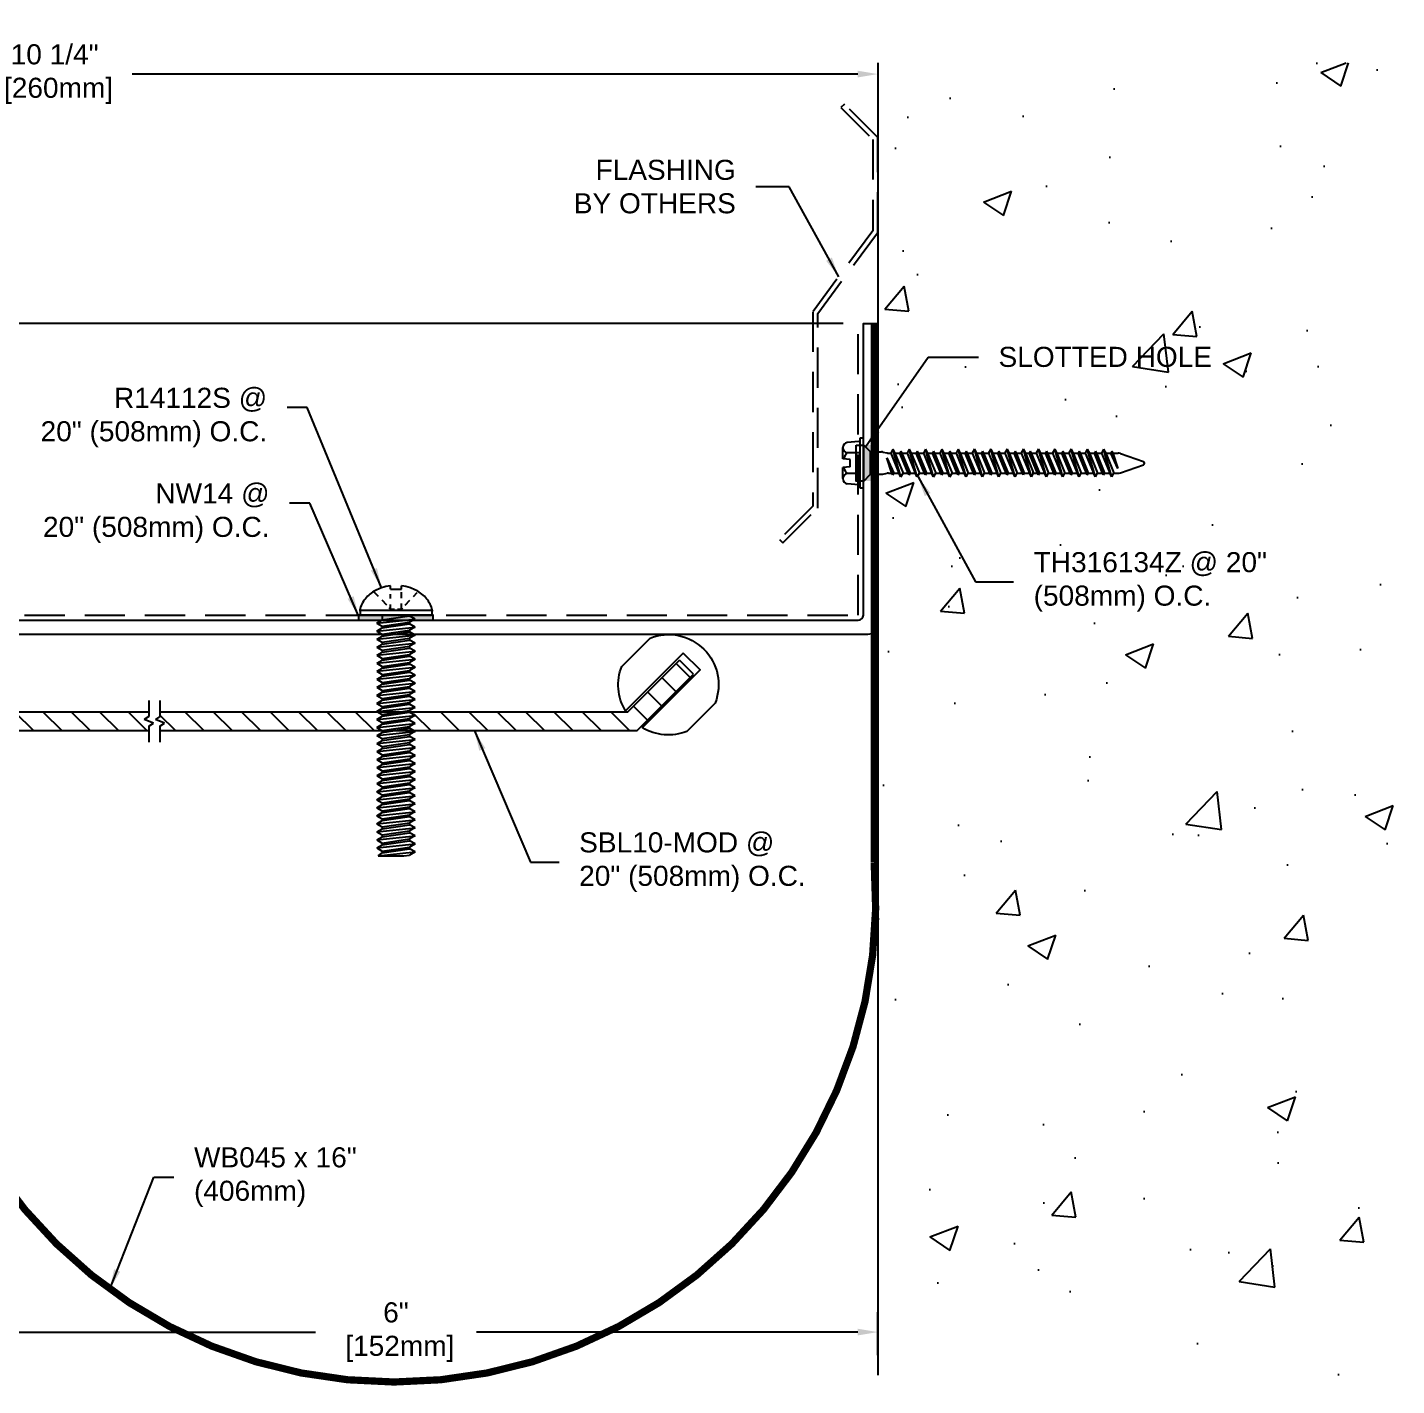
# Model space of a CAD drawing. Header units: inches. Extents: x -0.4 to 40.1, y 3.5 to 11.9.
# Drawn here: x 8.13 to 16.66, y 3.48 to 11.94 of the extents above; entities that cross this region are included whole.
import ezdxf

# ---------------------------------------------------------------- set-up
doc = ezdxf.new("R2010")
doc.units = ezdxf.units.IN
doc.header["$MEASUREMENT"] = 0
doc.linetypes.add('DASHED2', pattern=[0.375, 0.25, -0.125])
for name, color, linetype in [('ANCHORS', 4, 'Continuous'), ('CONDITIONS', 1, 'Continuous'), ('DIMENSIONS', 3, 'Continuous'), ('FILLERS', 2, 'Continuous'), ('METALS', 7, 'Continuous'), ('TEXT', 2, 'Continuous')]:
    doc.layers.add(name, color=color, linetype=linetype)
doc.styles.add('ARIAL', font='arial.ttf')
doc.dimstyles.new('ARIAL', dxfattribs={"dimtxt": 0.125, "dimasz": 0.125, "dimexe": 0.125, "dimexo": 0.125, "dimgap": 0.125, "dimtad": 0, "dimtih": 1, "dimtoh": 1, "dimdec": 4, "dimzin": 3, "dimdsep": 46, "dimlunit": 4, "dimtxsty": 'ARIAL', "dimcen": 0.125, "dimadec": 0, "dimazin": 0, "dimtfac": 1, "dimtdec": 4, "dimtofl": 0, "dimtmove": 0, "dimatfit": 3, "dimfxl": 0, "dimfrac": 2, "dimtolj": 1, "dimtzin": 0, "dimarcsym": 0})

# ---------------------------------------------------------------- blocks, each defined once
blk = doc.blocks.new('TH-316134')
for p, q in [((-0.1352, 0.029), (-0.129, 0.1001)), ((-0.0967, 0.1275), (-0.0272, 0.1275)), ((-0.0645, 0.0188), (-0.0645, 0.1001)), ((-0.0232, 0.0825), (-0.0272, 0.1275)), ((0.0233, 0.0825), (0.0272, 0.1275)), ((0.0272, 0.1275), (0.0967, 0.1275)), ((0.0645, 0.0188), (0.0645, 0.1001)), ((0.1352, 0.029), (0.129, 0.1001)), ((-0.1568, 0.0188), (0.1568, 0.0188)), ((-0.1568, 0), (-0.1568, 0.0188)), ((-0.1568, 0), (0.1568, 0)), ((-0.1148, 0), (-0.0697, -0.045)), ((-0.0232, 0.0825), (0.0233, 0.0825)), ((0.1148, 0), (0.0698, -0.045)), ((0.1568, 0.0188), (0.1568, 0)), ((-0.0697, -0.045), (0.0698, -0.045)), ((-0.0697, -0.045), (-0.0697, -0.1121)), ((0.0698, -0.045), (0.0698, -0.1121)), ((-0.0737, -0.1836), (0.0321, -0.1471)), ((-0.0687, -0.1217), (-0.0633, -0.1477)), ((0.0321, -0.1471), (-0.0623, -0.1898)), ((-0.0623, -0.1774), (0.0321, -0.1471)), ((-0.0623, -0.1573), (-0.0623, -0.1774)), ((0.0623, -0.1573), (0.0623, -0.1707)), ((0.0687, -0.1217), (0.0633, -0.1477)), ((-0.0862, -0.2344), (0.0863, -0.1836)), ((-0.0862, -0.2344), (-0.0623, -0.2215)), ((-0.0862, -0.2344), (-0.0623, -0.2473)), ((-0.0737, -0.1836), (-0.0623, -0.1774)), ((-0.0737, -0.1836), (-0.0623, -0.1898)), ((-0.0737, -0.2852), (0.0737, -0.2344)), ((0.0623, -0.1707), (-0.0623, -0.2215)), ((-0.0623, -0.1898), (-0.0623, -0.2215)), ((0.0623, -0.1965), (-0.0623, -0.2473)), ((-0.0623, -0.279), (0.0623, -0.2282)), ((0.0623, -0.2405), (-0.0623, -0.2913)), ((-0.0623, -0.2473), (-0.0623, -0.279)), ((0.0863, -0.1836), (0.0623, -0.1707)), ((0.0863, -0.1836), (0.0623, -0.1965)), ((0.0623, -0.1965), (0.0623, -0.2282)), ((0.0737, -0.2344), (0.0623, -0.2282)), ((0.0737, -0.2344), (0.0623, -0.2405)), ((0.0623, -0.2405), (0.0623, -0.2722)), ((-0.0862, -0.3359), (0.0863, -0.2852)), ((-0.0862, -0.3359), (-0.0623, -0.323)), ((-0.0862, -0.3359), (-0.0623, -0.3489)), ((-0.0737, -0.2852), (-0.0623, -0.279)), ((-0.0737, -0.2852), (-0.0623, -0.2913)), ((-0.0737, -0.3867), (0.0737, -0.3359)), ((0.0623, -0.2722), (-0.0623, -0.323)), ((-0.0623, -0.2913), (-0.0623, -0.323)), ((0.0623, -0.2981), (-0.0623, -0.3489)), ((-0.0623, -0.3806), (0.0623, -0.3298)), ((0.0863, -0.2852), (0.0623, -0.2722)), ((0.0863, -0.2852), (0.0623, -0.2981)), ((0.0623, -0.2981), (0.0623, -0.3298)), ((0.0737, -0.3359), (0.0623, -0.3298)), ((0.0737, -0.3359), (0.0623, -0.3421)), ((-0.0862, -0.4375), (0.0863, -0.3867)), ((-0.0862, -0.4375), (-0.0623, -0.4246)), ((-0.0737, -0.3867), (-0.0623, -0.3806)), ((-0.0737, -0.3867), (-0.0623, -0.3929)), ((0.0623, -0.3421), (-0.0623, -0.3929)), ((-0.0623, -0.3489), (-0.0623, -0.3806)), ((0.0623, -0.3738), (-0.0623, -0.4246)), ((-0.0623, -0.3929), (-0.0623, -0.4246)), ((0.0623, -0.3996), (-0.0623, -0.4504)), ((0.0623, -0.3421), (0.0623, -0.3738)), ((0.0863, -0.3867), (0.0623, -0.3738)), ((0.0863, -0.3867), (0.0623, -0.3996)), ((0.0623, -0.3996), (0.0623, -0.4313)), ((-0.0862, -0.4375), (-0.0623, -0.4504)), ((-0.0862, -0.5391), (0.0863, -0.4883)), ((-0.0737, -0.4883), (0.0737, -0.4375)), ((-0.0737, -0.4883), (-0.0623, -0.4821)), ((-0.0737, -0.4883), (-0.0623, -0.4944)), ((-0.0623, -0.4821), (0.0623, -0.4313)), ((0.0623, -0.4437), (-0.0623, -0.4944)), ((-0.0623, -0.4504), (-0.0623, -0.4821)), ((0.0623, -0.4754), (-0.0623, -0.5261)), ((-0.0623, -0.4944), (-0.0623, -0.5261)), ((0.0623, -0.5012), (-0.0623, -0.552)), ((0.0737, -0.4375), (0.0623, -0.4313)), ((0.0737, -0.4375), (0.0623, -0.4437)), ((0.0623, -0.4437), (0.0623, -0.4754)), ((0.0863, -0.4883), (0.0623, -0.4754)), ((0.0863, -0.4883), (0.0623, -0.5012)), ((0.0623, -0.5012), (0.0623, -0.5329)), ((-0.0862, -0.5391), (-0.0623, -0.5261)), ((-0.0862, -0.5391), (-0.0623, -0.552)), ((-0.0862, -0.6406), (0.0863, -0.5898)), ((-0.0737, -0.5898), (0.0737, -0.5391)), ((-0.0737, -0.5898), (-0.0623, -0.5837)), ((-0.0737, -0.5898), (-0.0623, -0.596)), ((-0.0623, -0.5837), (0.0623, -0.5329)), ((0.0623, -0.5452), (-0.0623, -0.596)), ((-0.0623, -0.552), (-0.0623, -0.5837)), ((0.0623, -0.5769), (-0.0623, -0.6277)), ((-0.0623, -0.596), (-0.0623, -0.6277)), ((0.0737, -0.5391), (0.0623, -0.5329)), ((0.0737, -0.5391), (0.0623, -0.5452)), ((0.0623, -0.5452), (0.0623, -0.5769)), ((0.0863, -0.5898), (0.0623, -0.5769)), ((0.0863, -0.5898), (0.0623, -0.6028)), ((-0.0862, -0.6406), (-0.0623, -0.6277)), ((-0.0862, -0.6406), (-0.0623, -0.6535)), ((-0.0737, -0.6914), (0.0737, -0.6406)), ((0.0623, -0.6028), (-0.0623, -0.6535)), ((-0.0623, -0.6852), (0.0623, -0.6345)), ((0.0623, -0.6468), (-0.0623, -0.6976)), ((-0.0623, -0.6535), (-0.0623, -0.6852)), ((0.0623, -0.6785), (-0.0623, -0.7293)), ((0.0623, -0.6028), (0.0623, -0.6345)), ((0.0737, -0.6406), (0.0623, -0.6345)), ((0.0737, -0.6406), (0.0623, -0.6468)), ((0.0623, -0.6468), (0.0623, -0.6785)), ((0.0863, -0.6914), (0.0623, -0.6785)), ((-0.0862, -0.7422), (0.0863, -0.6914)), ((-0.0862, -0.7422), (-0.0623, -0.7293)), ((-0.0862, -0.7422), (-0.0623, -0.7551)), ((-0.0737, -0.6914), (-0.0623, -0.6852)), ((-0.0737, -0.6914), (-0.0623, -0.6976)), ((-0.0737, -0.793), (0.0737, -0.7422)), ((-0.0623, -0.6976), (-0.0623, -0.7293)), ((0.0623, -0.7043), (-0.0623, -0.7551)), ((-0.0623, -0.7868), (0.0623, -0.736)), ((0.0623, -0.7484), (-0.0623, -0.7991)), ((-0.0623, -0.7551), (-0.0623, -0.7868)), ((0.0863, -0.6914), (0.0623, -0.7043)), ((0.0623, -0.7043), (0.0623, -0.736)), ((0.0737, -0.7422), (0.0623, -0.736)), ((0.0737, -0.7422), (0.0623, -0.7484)), ((0.0623, -0.7484), (0.0623, -0.78)), ((-0.0862, -0.8437), (0.0863, -0.793)), ((-0.0862, -0.8437), (-0.0623, -0.8308)), ((-0.0862, -0.8437), (-0.0623, -0.8567)), ((-0.0737, -0.793), (-0.0623, -0.7868)), ((-0.0737, -0.793), (-0.0623, -0.7991)), ((-0.0737, -0.8945), (0.0737, -0.8437)), ((0.0623, -0.78), (-0.0623, -0.8308)), ((-0.0623, -0.7991), (-0.0623, -0.8308)), ((0.0623, -0.8059), (-0.0623, -0.8567)), ((-0.0623, -0.8884), (0.0623, -0.8376)), ((0.0623, -0.8499), (-0.0623, -0.9007)), ((0.0863, -0.793), (0.0623, -0.78)), ((0.0863, -0.793), (0.0623, -0.8059)), ((0.0623, -0.8059), (0.0623, -0.8376)), ((0.0737, -0.8437), (0.0623, -0.8376)), ((0.0737, -0.8437), (0.0623, -0.8499)), ((0.0623, -0.8499), (0.0623, -0.8816)), ((-0.0862, -0.9453), (0.0863, -0.8945)), ((-0.0862, -0.9453), (-0.0623, -0.9324)), ((-0.0737, -0.8945), (-0.0623, -0.8884)), ((-0.0737, -0.8945), (-0.0623, -0.9007)), ((-0.0623, -0.8567), (-0.0623, -0.8884)), ((0.0623, -0.8816), (-0.0623, -0.9324)), ((-0.0623, -0.9007), (-0.0623, -0.9324)), ((0.0623, -0.9075), (-0.0623, -0.9582)), ((0.0863, -0.8945), (0.0623, -0.8816)), ((0.0863, -0.8945), (0.0623, -0.9075)), ((0.0623, -0.9075), (0.0623, -0.9391)), ((-0.0862, -0.9453), (-0.0623, -0.9582)), ((-0.0862, -1.0469), (0.0863, -0.9961)), ((-0.0737, -0.9961), (0.0737, -0.9453)), ((-0.0737, -0.9961), (-0.0623, -0.9899)), ((-0.0737, -0.9961), (-0.0623, -1.0023)), ((-0.0623, -0.9899), (0.0623, -0.9391)), ((0.0623, -0.9515), (-0.0623, -1.0023)), ((-0.0623, -0.9582), (-0.0623, -0.9899)), ((0.0623, -0.9832), (-0.0623, -1.034)), ((-0.0623, -1.0023), (-0.0623, -1.034)), ((0.0623, -1.009), (-0.0623, -1.0598)), ((0.0737, -0.9453), (0.0623, -0.9391)), ((0.0737, -0.9453), (0.0623, -0.9515)), ((0.0623, -0.9515), (0.0623, -0.9832)), ((0.0863, -0.9961), (0.0623, -0.9832)), ((0.0863, -0.9961), (0.0623, -1.009)), ((0.0623, -1.0012), (0.0623, -1.0329)), ((-0.0862, -1.0469), (-0.0623, -1.034)), ((-0.0862, -1.0469), (-0.0623, -1.0598)), ((-0.0862, -1.1406), (0.0863, -1.0898)), ((-0.0737, -1.0898), (0.0737, -1.0391)), ((-0.0737, -1.0898), (-0.0623, -1.0837)), ((-0.0737, -1.0898), (-0.0623, -1.096)), ((-0.0623, -1.0837), (0.0623, -1.0329)), ((0.0623, -1.0452), (-0.0623, -1.096)), ((-0.0623, -1.052), (-0.0623, -1.0837)), ((0.0623, -1.0769), (-0.0623, -1.1277)), ((-0.0623, -1.096), (-0.0623, -1.1277)), ((0.0623, -1.1028), (-0.0623, -1.1535)), ((0.0737, -1.0391), (0.0623, -1.0329)), ((0.0737, -1.0391), (0.0623, -1.0452)), ((0.0623, -1.0452), (0.0623, -1.0769)), ((0.0863, -1.0898), (0.0623, -1.0769)), ((0.0863, -1.0898), (0.0623, -1.1028)), ((0.0623, -1.1028), (0.0623, -1.1345)), ((-0.0862, -1.1406), (-0.0623, -1.1277)), ((-0.0862, -1.1406), (-0.0623, -1.1535)), ((-0.0862, -1.2422), (0.0863, -1.1914)), ((-0.0737, -1.1914), (0.0737, -1.1406)), ((-0.0737, -1.1914), (-0.0623, -1.1852)), ((-0.0737, -1.1914), (-0.0623, -1.1976)), ((-0.0623, -1.1852), (0.0623, -1.1345)), ((0.0623, -1.1468), (-0.0623, -1.1976)), ((-0.0623, -1.1535), (-0.0623, -1.1852)), ((0.0623, -1.1785), (-0.0623, -1.2293)), ((0.0737, -1.1406), (0.0623, -1.1345)), ((0.0737, -1.1406), (0.0623, -1.1468)), ((0.0623, -1.1468), (0.0623, -1.1785)), ((0.0863, -1.1914), (0.0623, -1.1785)), ((0.0863, -1.1914), (0.0623, -1.2043)), ((-0.0862, -1.2422), (-0.0623, -1.2293)), ((-0.0862, -1.2422), (-0.0623, -1.2551)), ((-0.0737, -1.293), (0.0737, -1.2422)), ((-0.0623, -1.1976), (-0.0623, -1.2293)), ((0.0623, -1.2043), (-0.0623, -1.2551)), ((-0.0623, -1.2868), (0.0623, -1.236)), ((0.0623, -1.2484), (-0.0623, -1.2991)), ((-0.0623, -1.2551), (-0.0623, -1.2868)), ((0.0623, -1.2043), (0.0623, -1.236)), ((0.0737, -1.2422), (0.0623, -1.236)), ((0.0737, -1.2422), (0.0623, -1.2484)), ((0.0623, -1.2484), (0.0623, -1.28)), ((-0.0862, -1.3437), (0.0863, -1.293)), ((-0.0862, -1.3437), (-0.0623, -1.3308)), ((-0.0862, -1.3437), (-0.0623, -1.3567)), ((-0.0737, -1.293), (-0.0623, -1.2868)), ((-0.0737, -1.293), (-0.0623, -1.2991)), ((-0.0737, -1.3945), (0.0737, -1.3437)), ((0.0623, -1.28), (-0.0623, -1.3308)), ((-0.0623, -1.2991), (-0.0623, -1.3308)), ((0.0623, -1.3059), (-0.0623, -1.3567)), ((-0.0623, -1.3884), (0.0623, -1.3376)), ((0.0623, -1.3499), (-0.0623, -1.4007)), ((-0.0623, -1.3567), (-0.0623, -1.3884)), ((0.0863, -1.293), (0.0623, -1.28)), ((0.0863, -1.293), (0.0623, -1.3059)), ((0.0623, -1.3059), (0.0623, -1.3376)), ((0.0737, -1.3437), (0.0623, -1.3376)), ((0.0737, -1.3437), (0.0623, -1.3499)), ((0.0623, -1.3499), (0.0623, -1.3816)), ((-0.0862, -1.4453), (0.0863, -1.3945)), ((-0.0862, -1.4453), (-0.0623, -1.4324)), ((-0.0862, -1.4453), (-0.0623, -1.4582)), ((-0.0737, -1.3945), (-0.0623, -1.3884)), ((-0.0737, -1.3945), (-0.0623, -1.4007)), ((-0.0737, -1.4961), (0.0737, -1.4453)), ((0.0623, -1.3816), (-0.0623, -1.4324)), ((-0.0623, -1.4007), (-0.0623, -1.4324)), ((0.0623, -1.4075), (-0.0623, -1.4582)), ((-0.0623, -1.4899), (0.0623, -1.4391)), ((0.0863, -1.3945), (0.0623, -1.3816)), ((0.0863, -1.3945), (0.0623, -1.4075)), ((0.0623, -1.4075), (0.0623, -1.4391)), ((0.0737, -1.4453), (0.0623, -1.4391)), ((0.0737, -1.4453), (0.0623, -1.4515)), ((-0.0862, -1.5469), (0.0863, -1.4961)), ((-0.0862, -1.5469), (-0.0623, -1.534)), ((-0.0737, -1.4961), (-0.0623, -1.4899)), ((-0.0737, -1.4961), (-0.0623, -1.5023)), ((0.0623, -1.4515), (-0.0623, -1.5023)), ((-0.0623, -1.4582), (-0.0623, -1.4899)), ((0.0623, -1.4832), (-0.0623, -1.534)), ((-0.0623, -1.5023), (-0.0623, -1.534)), ((0.0623, -1.509), (-0.0623, -1.5598)), ((0.0623, -1.4515), (0.0623, -1.4832)), ((0.0863, -1.4961), (0.0623, -1.4832)), ((0.0863, -1.4961), (0.0623, -1.509)), ((0.0623, -1.509), (0.0623, -1.5407)), ((-0.0862, -1.5469), (-0.0623, -1.5598)), ((-0.0623, -1.5598), (-0.0623, -1.5857)), ((-0.0596, -1.601), (-0.0096, -1.7438)), ((-0.0335, -1.5838), (0.0623, -1.5407)), ((-0.0335, -1.5838), (0.0737, -1.5469)), ((0.0623, -1.553), (-0.0335, -1.5838)), ((0.0596, -1.601), (0.0096, -1.7438)), ((0.0737, -1.5469), (0.0623, -1.5407)), ((0.0737, -1.5469), (0.0623, -1.553)), ((0.0623, -1.553), (0.0623, -1.5857))]:
    blk.add_line(p, q)
for centre, radius, start, end in [((-0.0967, 0.0948), 0.0327, 9.28497, 170.71503), ((0, 0.0379), 0.0896, 107.42152, 136.04074), ((0, 0.0379), 0.0896, 43.95926, 72.57848), ((0.0967, 0.0948), 0.0327, 9.28497, 170.71503), ((-0.1464, 0.03), 0.0112, 270, 355), ((0.1464, 0.03), 0.0112, 185, 270), ((-0.0232, -0.1121), 0.0465, 180, 191.9357), ((-0.1088, -0.1573), 0.0465, 0, 11.9357), ((0.1088, -0.1573), 0.0465, 168.0643, 180), ((0.0233, -0.1121), 0.0465, 348.0643, 0), ((-0.0158, -1.5857), 0.0465, 180, 199.30575), ((0.0158, -1.5857), 0.0465, 340.69425, 0), ((0, -1.7394), 0.0106, 204.10008, 335.89992)]:
    blk.add_arc(centre, radius, start, end)
blk = doc.blocks.new('TH316134')
blk.add_blockref('TH-316134', (0, 0))
blk = doc.blocks.new('*D6')
at = {"layer": 'Defpoints', "color": 0}
for p in [(13.4293, 3.8154), (7.4293, 3.5469), (13.4293, 3.5469)]:
    blk.add_point(p, dxfattribs=at)
at = {"layer": 'DIMENSIONS', "color": 0, "lineweight": -2}
for p, q in [((7.4293, 3.6719), (7.4293, 3.9404)), ((13.4293, 3.6719), (13.4293, 3.9404)), ((7.5543, 3.8154), (9.9277, 3.8154)), ((13.3043, 3.8154), (10.9309, 3.8154))]:
    blk.add_line(p, q, dxfattribs=at)
at = {"layer": 'DIMENSIONS', "color": 0}
for points in [[(7.5543, 3.8363), (7.5543, 3.7946), (7.4293, 3.8154)], [(13.3043, 3.8363), (13.3043, 3.7946), (13.4293, 3.8154)]]:
    blk.add_solid(points, dxfattribs=at)
at = {"layer": 'DIMENSIONS', "color": 0, "insert": (10.4293, 3.8154), "char_height": 0.125, "attachment_point": 5, "style": 'ARIAL'}
blk.add_mtext('\\A1;6"\\P [152mm]', dxfattribs=at)
blk = doc.blocks.new('*D7')
at = {"layer": 'Defpoints', "color": 0}
for p in [(13.4293, 11.7198), (13.4293, 11.6504), (3.1793, 8.1873)]:
    blk.add_point(p, dxfattribs=at)
at = {"layer": 'DIMENSIONS', "color": 0, "lineweight": -2}
for p, q in [((3.1793, 8.3123), (3.1793, 11.7754)), ((3.3043, 11.6504), (7.821, 11.6504)), ((13.3043, 11.6504), (8.7875, 11.6504)), ((13.4293, 11.5948), (13.4293, 11.5254))]:
    blk.add_line(p, q, dxfattribs=at)
at = {"layer": 'DIMENSIONS', "color": 0}
for points in [[(3.3043, 11.6713), (3.3043, 11.6296), (3.1793, 11.6504)], [(13.3043, 11.6713), (13.3043, 11.6296), (13.4293, 11.6504)]]:
    blk.add_solid(points, dxfattribs=at)
at = {"layer": 'DIMENSIONS', "color": 0, "insert": (8.3043, 11.6504), "char_height": 0.125, "attachment_point": 5, "style": 'ARIAL'}
blk.add_mtext('\\A1;10 1/4"\\P [260mm]', dxfattribs=at)
blk = doc.blocks.new('*D9')
at = {"layer": 'Defpoints', "color": 0}
for p in [(1.0227, 10.0973), (13.3393, 10.0973), (2.7243, 6.7198)]:
    blk.add_point(p, dxfattribs=at)
at = {"layer": 'DIMENSIONS', "color": 0, "lineweight": -2}
for p, q in [((13.2143, 10.0973), (0.8977, 10.0973)), ((1.0227, 9.9723), (1.0227, 8.7189)), ((1.0227, 6.8448), (1.0227, 8.0982)), ((2.5993, 6.7198), (0.8977, 6.7198))]:
    blk.add_line(p, q, dxfattribs=at)
at = {"layer": 'DIMENSIONS', "color": 0}
for points in [[(1.0019, 9.9723), (1.0436, 9.9723), (1.0227, 10.0973)], [(1.0019, 6.8448), (1.0436, 6.8448), (1.0227, 6.7198)]]:
    blk.add_solid(points, dxfattribs=at)
at = {"layer": 'DIMENSIONS', "color": 0, "insert": (1.0227, 8.4086), "char_height": 0.125, "attachment_point": 5, "style": 'ARIAL'}
blk.add_mtext('\\A1;3 3/8"\\P [86mm]', dxfattribs=at)
blk = doc.blocks.new('WB045')
at = {"layer": 'FILLERS', "const_width": 0.045}
for points in [[(13.4068, 6.7423), (13.4068, 10.0973)], [(5.3066, 6.7423), (7.4505, 6.7423)]]:
    blk.add_lwpolyline(points, dxfattribs=at)
blk.add_lwpolyline([(7.4293, 6.7423, 1.083322), (13.4068, 6.7423)], format="xyb", dxfattribs=at)
blk = doc.blocks.new('SBL10-MOD')
h = blk.add_hatch()
h.set_pattern_fill('ANSI31', color=256, angle=90, style=0)
h.paths.add_polyline_path([(12.2828, 7.9127), (12.1944, 8.0011), (11.8725, 7.6792), (10.5473, 7.6792), (10.5504, 7.676), (10.5403, 7.6656), (10.5504, 7.6552), (10.5403, 7.6448), (10.5504, 7.6345), (10.5403, 7.6241), (10.5504, 7.6137), (10.5403, 7.6033), (10.5504, 7.593), (10.5403, 7.5826), (10.5504, 7.5722), (10.5403, 7.5618), (10.5429, 7.5592), (11.9293, 7.5592)])
h.paths.add_polyline_path([(10.3156, 7.5592), (10.3083, 7.5668), (10.3183, 7.5772), (10.3083, 7.5876), (10.3183, 7.5979), (10.3083, 7.6083), (10.3183, 7.6187), (10.3083, 7.6291), (10.3183, 7.6395), (10.3083, 7.6498), (10.3183, 7.6602), (10.3083, 7.6706), (10.3166, 7.6792), (8.9602, 7.6792), (8.9602, 7.6492), (8.9314, 7.6301), (8.989, 7.6083), (8.9602, 7.5892), (8.9602, 7.5592)])
h.paths.add_polyline_path([(7.3911, 7.6792), (7.3911, 7.5592), (8.8902, 7.5592), (8.8902, 7.5892), (8.919, 7.6083), (8.8614, 7.6301), (8.8902, 7.6492), (8.8902, 7.6792)])
for p, q in [((11.8725, 7.6792), (12.1944, 8.0011)), ((12.2828, 7.9127), (12.1944, 8.0011)), ((11.9293, 7.5592), (12.2828, 7.9127)), ((8.8902, 7.7492), (8.8902, 7.6492)), ((8.9602, 7.7492), (8.9602, 7.6492)), ((8.9602, 7.6792), (11.8725, 7.6792)), ((8.8902, 7.6492), (8.8614, 7.6301)), ((8.919, 7.6083), (8.8614, 7.6301)), ((8.8902, 7.5892), (8.919, 7.6083)), ((8.8902, 7.5892), (8.8902, 7.4892)), ((8.9602, 7.6492), (8.9314, 7.6301)), ((8.989, 7.6083), (8.9314, 7.6301)), ((8.9602, 7.5892), (8.989, 7.6083)), ((8.9602, 7.5892), (8.9602, 7.4892)), ((11.9293, 7.5592), (8.9602, 7.5592))]:
    blk.add_line(p, q)
for points in [[(12.2177, 8.0447), (11.8583, 7.6853, -0.233897), (11.8346, 7.9615), (12.0114, 8.1382, -0.654654), (12.4164, 7.7332), (12.2396, 7.5564, -0.233897), (11.9634, 7.5801), (12.3228, 7.9395)], [(7.4321, 7.6935, 0.233897), (7.2536, 7.9056), (7.0036, 7.9056, 0.654654), (7.0036, 7.3328), (7.2536, 7.3328, 0.233897), (7.4321, 7.5448), (7.3911, 7.5592), (7.3911, 7.6792)]]:
    blk.add_lwpolyline(points, format="xyb", close=True)
for points in [[(7.3911, 7.6792), (8.8902, 7.6792)], [(8.8902, 7.5592), (7.3911, 7.5592)]]:
    blk.add_lwpolyline(points)
blk = doc.blocks.new('R14112')
for p, q in [((-0.034, 0.1614), (-0.034, 0.182)), ((0.034, 0.1614), (0.034, 0.182)), ((-0.109, 0.1158), (-0.1327, 0.1405)), ((-0.0571, 0.0617), (-0.086, 0.0919)), ((-0.034, 0.1614), (0.034, 0.1614)), ((-0.034, 0.103), (-0.034, 0.1305)), ((0.034, 0.1056), (0.034, 0.1419)), ((0.0571, 0.0617), (0.086, 0.0919)), ((0.109, 0.1158), (0.1327, 0.1405)), ((-0.2257, 0.031), (0.2257, 0.031)), ((-0.2257, 0.031), (-0.2203, 0)), ((-0.2203, 0), (0.2203, 0)), ((-0.085, 0), (-0.085, -0.0304)), ((-0.034, 0.0377), (-0.0416, 0.0456)), ((-0.034, 0.0377), (-0.034, 0.0653)), ((-0.034, 0.0377), (-0.0097, 0.0377)), ((0.0098, 0.0377), (0.034, 0.0377)), ((0.034, 0.0377), (0.034, 0.0727)), ((0.034, 0.0377), (0.0416, 0.0456)), ((0.085, 0), (0.085, -0.0054)), ((0.2257, 0.031), (0.2203, 0)), ((-0.119, -0.05), (0.119, -0.025)), ((-0.119, -0.05), (-0.085, -0.0304)), ((-0.119, -0.05), (-0.085, -0.0696)), ((-0.119, -0.1), (0.119, -0.075)), ((-0.119, -0.1), (-0.085, -0.0804)), ((-0.085, -0.0304), (0.085, -0.0054)), ((-0.085, -0.0696), (0.085, -0.0446)), ((-0.085, -0.0804), (0.085, -0.0554)), ((-0.085, -0.0696), (-0.085, -0.0804)), ((0.119, -0.025), (0.085, -0.0054)), ((0.119, -0.025), (0.085, -0.0446)), ((0.085, -0.0446), (0.085, -0.0554)), ((0.119, -0.075), (0.085, -0.0554)), ((0.119, -0.075), (0.085, -0.0946)), ((-0.119, -0.1), (-0.085, -0.1196)), ((-0.119, -0.15), (0.119, -0.125)), ((-0.119, -0.15), (-0.085, -0.1304)), ((-0.119, -0.15), (-0.085, -0.1696)), ((-0.085, -0.1196), (0.085, -0.0946)), ((-0.085, -0.1304), (0.085, -0.1054)), ((-0.085, -0.1196), (-0.085, -0.1304)), ((-0.085, -0.1696), (0.085, -0.1446)), ((-0.085, -0.1804), (0.085, -0.1554)), ((-0.085, -0.1696), (-0.085, -0.1804)), ((0.085, -0.0946), (0.085, -0.1054)), ((0.119, -0.125), (0.085, -0.1054)), ((0.119, -0.125), (0.085, -0.1446)), ((0.085, -0.1446), (0.085, -0.1554)), ((0.119, -0.175), (0.085, -0.1554)), ((-0.119, -0.2), (0.119, -0.175)), ((-0.119, -0.2), (-0.085, -0.1804)), ((-0.119, -0.2), (-0.085, -0.2196)), ((-0.119, -0.25), (0.119, -0.225)), ((-0.119, -0.25), (-0.085, -0.2304)), ((-0.119, -0.25), (-0.085, -0.2696)), ((-0.085, -0.2196), (0.085, -0.1946)), ((-0.085, -0.2304), (0.085, -0.2054)), ((-0.085, -0.2196), (-0.085, -0.2304)), ((-0.085, -0.2696), (0.085, -0.2446)), ((-0.085, -0.2804), (0.085, -0.2554)), ((0.119, -0.175), (0.085, -0.1946)), ((0.085, -0.1946), (0.085, -0.2054)), ((0.119, -0.225), (0.085, -0.2054)), ((0.119, -0.225), (0.085, -0.2446)), ((0.085, -0.2446), (0.085, -0.2554)), ((0.119, -0.275), (0.085, -0.2554)), ((-0.119, -0.3), (0.119, -0.275)), ((-0.119, -0.3), (-0.085, -0.2804)), ((-0.119, -0.3), (-0.085, -0.3196)), ((-0.119, -0.35), (0.119, -0.325)), ((-0.119, -0.35), (-0.085, -0.3304)), ((-0.085, -0.2696), (-0.085, -0.2804)), ((-0.085, -0.3196), (0.085, -0.2946)), ((-0.085, -0.3304), (0.085, -0.3054)), ((-0.085, -0.3196), (-0.085, -0.3304)), ((0.119, -0.275), (0.085, -0.2946)), ((0.085, -0.2946), (0.085, -0.3054)), ((0.119, -0.325), (0.085, -0.3054)), ((0.119, -0.325), (0.085, -0.3446)), ((-0.119, -0.35), (-0.085, -0.3696)), ((-0.119, -0.4), (0.119, -0.375)), ((-0.119, -0.4), (-0.085, -0.3804)), ((-0.119, -0.4), (-0.085, -0.4196)), ((-0.119, -0.45), (0.119, -0.425)), ((-0.085, -0.3696), (0.085, -0.3446)), ((-0.085, -0.3804), (0.085, -0.3554)), ((-0.085, -0.3696), (-0.085, -0.3804)), ((-0.085, -0.4196), (0.085, -0.3946)), ((-0.085, -0.4304), (0.085, -0.4054)), ((-0.085, -0.4196), (-0.085, -0.4304)), ((0.085, -0.3446), (0.085, -0.3554)), ((0.119, -0.375), (0.085, -0.3554)), ((0.119, -0.375), (0.085, -0.3946)), ((0.085, -0.3946), (0.085, -0.4054)), ((0.119, -0.425), (0.085, -0.4054)), ((0.119, -0.425), (0.085, -0.4446)), ((-0.119, -0.45), (-0.085, -0.4304)), ((-0.119, -0.45), (-0.085, -0.4696)), ((-0.119, -0.5), (0.119, -0.475)), ((-0.119, -0.5), (-0.085, -0.4804)), ((-0.119, -0.5), (-0.085, -0.5196)), ((-0.085, -0.4696), (0.085, -0.4446)), ((-0.085, -0.4804), (0.085, -0.4554)), ((-0.085, -0.4696), (-0.085, -0.4804)), ((-0.085, -0.5196), (0.085, -0.4946)), ((-0.085, -0.5304), (0.085, -0.5054)), ((0.085, -0.4446), (0.085, -0.4554)), ((0.119, -0.475), (0.085, -0.4554)), ((0.119, -0.475), (0.085, -0.4946)), ((0.085, -0.4946), (0.085, -0.5054)), ((0.119, -0.525), (0.085, -0.5054)), ((-0.119, -0.55), (0.119, -0.525)), ((-0.119, -0.55), (-0.085, -0.5304)), ((-0.119, -0.55), (-0.085, -0.5696)), ((-0.119, -0.6), (0.119, -0.575)), ((-0.119, -0.6), (-0.085, -0.5804)), ((-0.085, -0.5196), (-0.085, -0.5304)), ((-0.085, -0.5696), (0.085, -0.5446)), ((-0.085, -0.5804), (0.085, -0.5554)), ((-0.085, -0.5696), (-0.085, -0.5804)), ((-0.085, -0.6196), (0.085, -0.5946)), ((0.119, -0.525), (0.085, -0.5446)), ((0.085, -0.5446), (0.085, -0.5554)), ((0.119, -0.575), (0.085, -0.5554)), ((0.119, -0.575), (0.085, -0.5946)), ((0.085, -0.5946), (0.085, -0.6054)), ((-0.119, -0.6), (-0.085, -0.6196)), ((-0.119, -0.65), (0.119, -0.625)), ((-0.119, -0.65), (-0.085, -0.6304)), ((-0.119, -0.65), (-0.085, -0.6696)), ((-0.119, -0.7), (0.119, -0.675)), ((-0.119, -0.7), (-0.085, -0.6804)), ((-0.085, -0.6304), (0.085, -0.6054)), ((-0.085, -0.6196), (-0.085, -0.6304)), ((-0.085, -0.6696), (0.085, -0.6446)), ((-0.085, -0.6804), (0.085, -0.6554)), ((-0.085, -0.6696), (-0.085, -0.6804)), ((0.119, -0.625), (0.085, -0.6054)), ((0.119, -0.625), (0.085, -0.6446)), ((0.085, -0.6446), (0.085, -0.6554)), ((0.119, -0.675), (0.085, -0.6554)), ((0.119, -0.675), (0.085, -0.6946)), ((-0.119, -0.7), (-0.085, -0.7196)), ((-0.119, -0.75), (0.119, -0.725)), ((-0.119, -0.75), (-0.085, -0.7304)), ((-0.119, -0.75), (-0.085, -0.7696)), ((-0.085, -0.7196), (0.085, -0.6946)), ((-0.085, -0.7304), (0.085, -0.7054)), ((-0.085, -0.7196), (-0.085, -0.7304)), ((-0.085, -0.7696), (0.085, -0.7446)), ((-0.085, -0.7804), (0.085, -0.7554)), ((0.085, -0.6946), (0.085, -0.7054)), ((0.119, -0.725), (0.085, -0.7054)), ((0.119, -0.725), (0.085, -0.7446)), ((0.085, -0.7446), (0.085, -0.7554)), ((0.119, -0.775), (0.085, -0.7554)), ((-0.119, -0.8), (0.119, -0.775)), ((-0.119, -0.8), (-0.085, -0.7804)), ((-0.119, -0.8), (-0.085, -0.8196)), ((-0.119, -0.85), (0.119, -0.825)), ((-0.119, -0.85), (-0.085, -0.8304)), ((-0.119, -0.85), (-0.085, -0.8696)), ((-0.085, -0.7696), (-0.085, -0.7804)), ((-0.085, -0.8196), (0.085, -0.7946)), ((-0.085, -0.8304), (0.085, -0.8054)), ((-0.085, -0.8196), (-0.085, -0.8304)), ((-0.085, -0.8696), (0.085, -0.8446)), ((0.119, -0.775), (0.085, -0.7946)), ((0.085, -0.7946), (0.085, -0.8054)), ((0.119, -0.825), (0.085, -0.8054)), ((0.119, -0.825), (0.085, -0.8446)), ((0.085, -0.8446), (0.085, -0.8554)), ((-0.119, -0.9), (0.119, -0.875)), ((-0.119, -0.9), (-0.085, -0.8804)), ((-0.119, -0.9), (-0.085, -0.9196)), ((-0.119, -0.95), (0.119, -0.925)), ((-0.119, -0.95), (-0.085, -0.9304)), ((-0.085, -0.8804), (0.085, -0.8554)), ((-0.085, -0.8696), (-0.085, -0.8804)), ((-0.085, -0.9196), (0.085, -0.8946)), ((-0.085, -0.9304), (0.085, -0.9054)), ((-0.085, -0.9196), (-0.085, -0.9304)), ((0.119, -0.875), (0.085, -0.8554)), ((0.119, -0.875), (0.085, -0.8946)), ((0.085, -0.8946), (0.085, -0.9054)), ((0.119, -0.925), (0.085, -0.9054)), ((0.119, -0.925), (0.085, -0.9446)), ((-0.119, -0.95), (-0.085, -0.9696)), ((-0.119, -1), (0.119, -0.975)), ((-0.119, -1), (-0.085, -0.9804)), ((-0.119, -1), (-0.085, -1.0196)), ((-0.085, -0.9696), (0.085, -0.9446)), ((-0.085, -0.9804), (0.085, -0.9554)), ((-0.085, -0.9696), (-0.085, -0.9804)), ((-0.085, -1.0196), (0.085, -0.9946)), ((-0.085, -1.0304), (0.085, -1.0054)), ((-0.085, -1.0196), (-0.085, -1.0304)), ((0.085, -0.9446), (0.085, -0.9554)), ((0.119, -0.975), (0.085, -0.9554)), ((0.119, -0.975), (0.085, -0.9946)), ((0.085, -0.9946), (0.085, -1.0054)), ((0.119, -1.025), (0.085, -1.0054)), ((-0.119, -1.05), (0.119, -1.025)), ((-0.119, -1.05), (-0.085, -1.0304)), ((-0.119, -1.05), (-0.085, -1.0696)), ((-0.119, -1.1), (0.119, -1.075)), ((-0.119, -1.1), (-0.085, -1.0804)), ((-0.119, -1.1), (-0.085, -1.1196)), ((-0.085, -1.0696), (0.085, -1.0446)), ((-0.085, -1.0804), (0.085, -1.0554)), ((-0.085, -1.0696), (-0.085, -1.0804)), ((-0.085, -1.1196), (0.085, -1.0946)), ((-0.085, -1.1304), (0.085, -1.1054)), ((0.119, -1.025), (0.085, -1.0446)), ((0.085, -1.0446), (0.085, -1.0554)), ((0.119, -1.075), (0.085, -1.0554)), ((0.119, -1.075), (0.085, -1.0946)), ((0.085, -1.0946), (0.085, -1.1054)), ((0.119, -1.125), (0.085, -1.1054)), ((-0.119, -1.15), (0.119, -1.125)), ((-0.119, -1.15), (-0.085, -1.1304)), ((-0.119, -1.15), (-0.085, -1.1696)), ((-0.119, -1.2), (0.119, -1.175)), ((-0.119, -1.2), (-0.085, -1.1804)), ((-0.085, -1.1196), (-0.085, -1.1304)), ((-0.085, -1.1696), (0.085, -1.1446)), ((-0.085, -1.1804), (0.085, -1.1554)), ((-0.085, -1.1696), (-0.085, -1.1804)), ((0.119, -1.125), (0.085, -1.1446)), ((0.085, -1.1446), (0.085, -1.1554)), ((0.119, -1.175), (0.085, -1.1554)), ((0.119, -1.175), (0.085, -1.1946)), ((-0.119, -1.2), (-0.085, -1.2196)), ((-0.119, -1.25), (0.119, -1.225)), ((-0.119, -1.25), (-0.085, -1.2304)), ((-0.119, -1.25), (-0.085, -1.2696)), ((-0.119, -1.3), (0.119, -1.275)), ((-0.085, -1.2196), (0.085, -1.1946)), ((-0.085, -1.2304), (0.085, -1.2054)), ((-0.085, -1.2196), (-0.085, -1.2304)), ((-0.085, -1.2696), (0.085, -1.2446)), ((-0.085, -1.2804), (0.085, -1.2554)), ((-0.085, -1.2696), (-0.085, -1.2804)), ((0.085, -1.1946), (0.085, -1.2054)), ((0.119, -1.225), (0.085, -1.2054)), ((0.119, -1.225), (0.085, -1.2446)), ((0.085, -1.2446), (0.085, -1.2554)), ((0.119, -1.275), (0.085, -1.2554)), ((0.119, -1.275), (0.085, -1.2946)), ((-0.119, -1.3), (-0.085, -1.2804)), ((-0.119, -1.3), (-0.085, -1.3196)), ((-0.119, -1.35), (0.119, -1.325)), ((-0.119, -1.35), (-0.085, -1.3304)), ((-0.119, -1.35), (-0.085, -1.3696)), ((-0.085, -1.3196), (0.085, -1.2946)), ((-0.085, -1.3304), (0.085, -1.3054)), ((-0.085, -1.3196), (-0.085, -1.3304)), ((-0.085, -1.3696), (0.085, -1.3446)), ((-0.085, -1.3804), (0.085, -1.3554)), ((0.085, -1.2946), (0.085, -1.3054)), ((0.119, -1.325), (0.085, -1.3054)), ((0.119, -1.325), (0.085, -1.3446)), ((0.085, -1.3446), (0.085, -1.3554)), ((0.119, -1.375), (0.085, -1.3554)), ((-0.119, -1.4), (0.119, -1.375)), ((-0.119, -1.4), (-0.085, -1.3804)), ((-0.119, -1.4), (-0.085, -1.4196)), ((-0.119, -1.45), (0.119, -1.425)), ((-0.119, -1.45), (-0.085, -1.4304)), ((-0.085, -1.3696), (-0.085, -1.3804)), ((-0.085, -1.4196), (0.085, -1.3946)), ((-0.085, -1.4304), (0.085, -1.4054)), ((-0.085, -1.4196), (-0.085, -1.4304)), ((-0.085, -1.4696), (0.085, -1.4446)), ((0.119, -1.375), (0.085, -1.3946)), ((0.085, -1.3946), (0.085, -1.4054)), ((0.119, -1.425), (0.085, -1.4054)), ((0.119, -1.425), (0.085, -1.4446)), ((0.085, -1.4446), (0.085, -1.4554)), ((-0.119, -1.45), (-0.085, -1.4696)), ((-0.1099, -1.5), (0.119, -1.475)), ((-0.1099, -1.5), (-0.085, -1.4804)), ((-0.1099, -1.5), (0.0485, -1.5)), ((-0.085, -1.4804), (0.085, -1.4554)), ((-0.085, -1.4696), (-0.085, -1.4804)), ((0.0485, -1.5), (0.085, -1.4946)), ((0.119, -1.475), (0.085, -1.4554)), ((0.119, -1.475), (0.085, -1.4946))]:
    blk.add_line(p, q)
for centre, radius, start, end in [((0, -0.1002), 0.2842, 96.87175, 108.40836), ((0, -0.1002), 0.2842, 71.59164, 83.12825), ((-0.0414, -0.0199), 0.1924, 128.78165, 152.72818), ((-0.0163, -0.0511), 0.2324, 108.40836, 128.78165), ((0.0163, -0.0511), 0.2324, 51.21835, 71.59164), ((0.0414, -0.0199), 0.1924, 27.27182, 51.21835), ((-0.08, 0), 0.149, 152.72818, 167.99216), ((0.08, 0), 0.149, 12.00784, 27.27182)]:
    blk.add_arc(centre, radius, start, end)

msp = doc.modelspace()

# ---------------------------------------------------------------- hatches: boundary and pattern name
at = {"layer": 'ANCHORS'}
msp.add_hatch(color=256, dxfattribs=at).paths.add_polyline_path([(10.1967763, 8.2810825), (10.1967763, 8.2498325), (10.6617763, 8.2498325), (10.6617763, 8.2810825)])
at = {"layer": 'CONDITIONS'}
h = msp.add_hatch(dxfattribs=at)
h.set_pattern_fill('AR-CONC', color=256, scale=0.25, style=0)
h.set_pattern_definition([(50, (3, 0), (1.79315, -0.15688), [0.1875, -2.0625]), (355, (3, 0), (-0.34688, 1.88048), [0.15, -1.65]), (100.451, (3.1494, -0.013), (1.44627, 1.7236), [0.15935, -1.75286]), (46.184, (3, 0.5), (2.6681, -0.4138), [0.28125, -3.09375]), (96.636, (3.2223, 0.4655), (2.33666, 2.4353), [0.23903, -2.6293]), (351.184, (3, 0.5), (2.33665, 2.4353), [0.225, -2.475]), (21, (3.25, 0.375), (1.49227, -1.00655), [0.1875, -2.0625]), (326, (3.25, 0.375), (0.60829, 1.81288), [0.15, -1.65]), (71.451, (3.3744, 0.2911), (2.10056, 0.80633), [0.15935, -1.75286]), (37.5, (3, 0), (0.0304, 0.832235), [0, -1.63, 0, -1.675, 0, -1.65625]), (7.5, (3, 0), (0.657674, 0.98603), [0, -0.955, 0, -1.5925, 0, -0.63125]), (327.5, (2.4425, 0), (1.334556, -0.056387), [0, -0.625, 0, -1.95, 0, -2.5875]), (317.5, (2.1925, 0), (1.457965, 0.25026), [0, -0.8125, 0, -1.295, 0, -1.8375])])
h.paths.add_polyline_path([(16.6594493, 11.7198325), (13.4292763, 11.7198325), (13.4292763, 9.2932685), (13.4419575, 9.2905878, 0.05212645), (13.4515744, 9.2895825), (13.4649451, 9.2895825), (13.47787, 9.3135825), (13.4907949, 9.2895825), (13.5224879, 9.2895825), (13.5286513, 9.3010272), (13.5348146, 9.2895825), (13.5665076, 9.2895825), (13.5794325, 9.3135825), (13.5923574, 9.2895825), (13.6240504, 9.2895825), (13.6302138, 9.3010272), (13.6363771, 9.2895825), (13.6680701, 9.2895825), (13.680995, 9.3135825), (13.6939199, 9.2895825), (13.7256129, 9.2895825), (13.7317763, 9.3010272), (13.7379396, 9.2895825), (13.7696326, 9.2895825), (13.7825575, 9.3135825), (13.7954824, 9.2895825), (13.8271754, 9.2895825), (13.8333388, 9.3010272), (13.8395021, 9.2895825), (13.8711951, 9.2895825), (13.88412, 9.3135825), (13.8970449, 9.2895825), (13.9287379, 9.2895825), (13.9349013, 9.3010272), (13.9410646, 9.2895825), (13.9727576, 9.2895825), (13.9856825, 9.3135825), (13.9986074, 9.2895825), (14.0303004, 9.2895825), (14.0364638, 9.3010272), (14.0426271, 9.2895825), (14.0743201, 9.2895825), (14.087245, 9.3135825), (14.1001699, 9.2895825), (14.1318629, 9.2895825), (14.1380263, 9.3010272), (14.1441896, 9.2895825), (14.1758826, 9.2895825), (14.1888075, 9.3135825), (14.2017324, 9.2895825), (14.2334254, 9.2895825), (14.2395888, 9.3010272), (14.2457521, 9.2895825), (14.2774451, 9.2895825), (14.29037, 9.3135825), (14.3032949, 9.2895825), (14.3271754, 9.2895825), (14.3333388, 9.3010272), (14.3395021, 9.2895825), (14.3711951, 9.2895825), (14.38412, 9.3135825), (14.3970449, 9.2895825), (14.4287379, 9.2895825), (14.4349013, 9.3010272), (14.4410646, 9.2895825), (14.4727576, 9.2895825), (14.4856825, 9.3135825), (14.4986074, 9.2895825), (14.5303004, 9.2895825), (14.5364638, 9.3010272), (14.5426271, 9.2895825), (14.5743201, 9.2895825), (14.587245, 9.3135825), (14.6001699, 9.2895825), (14.6318629, 9.2895825), (14.6380263, 9.3010272), (14.6441896, 9.2895825), (14.6758826, 9.2895825), (14.6888075, 9.3135825), (14.7017324, 9.2895825), (14.7334254, 9.2895825), (14.7395888, 9.3010272), (14.7457521, 9.2895825), (14.7774451, 9.2895825), (14.79037, 9.3135825), (14.8032949, 9.2895825), (14.8349879, 9.2895825), (14.8411513, 9.3010272), (14.8473146, 9.2895825), (14.8878463, 9.2895825), (15.0363617, 9.2375564, -0.774123281), (15.0363617, 9.2171086), (14.8878463, 9.1650825), (14.8540762, 9.1650825), (14.8411513, 9.1410825), (14.8282263, 9.1650825), (14.7965334, 9.1650825), (14.79037, 9.1536379), (14.7842066, 9.1650825), (14.7525137, 9.1650825), (14.7395888, 9.1410825), (14.7266638, 9.1650825), (14.6949709, 9.1650825), (14.6888075, 9.1536379), (14.6826441, 9.1650825), (14.6509512, 9.1650825), (14.6380263, 9.1410825), (14.6251013, 9.1650825), (14.5934084, 9.1650825), (14.587245, 9.1536379), (14.5810816, 9.1650825), (14.5493887, 9.1650825), (14.5364638, 9.1410825), (14.5235388, 9.1650825), (14.4918459, 9.1650825), (14.4856825, 9.1536379), (14.4795191, 9.1650825), (14.4478262, 9.1650825), (14.4349013, 9.1410825), (14.4219763, 9.1650825), (14.3902834, 9.1650825), (14.38412, 9.1536379), (14.3779566, 9.1650825), (14.3540762, 9.1650825), (14.3411513, 9.1410825), (14.3282263, 9.1650825), (14.2965334, 9.1650825), (14.29037, 9.1536379), (14.2842066, 9.1650825), (14.2525137, 9.1650825), (14.2395888, 9.1410825), (14.2266638, 9.1650825), (14.1949709, 9.1650825), (14.1888075, 9.1536379), (14.1826441, 9.1650825), (14.1509512, 9.1650825), (14.1380263, 9.1410825), (14.1251013, 9.1650825), (14.0934084, 9.1650825), (14.087245, 9.1536379), (14.0810816, 9.1650825), (14.0493887, 9.1650825), (14.0364638, 9.1410825), (14.0235388, 9.1650825), (13.9918459, 9.1650825), (13.9856825, 9.1536379), (13.9795191, 9.1650825), (13.9478262, 9.1650825), (13.9349013, 9.1410825), (13.9219763, 9.1650825), (13.8902834, 9.1650825), (13.88412, 9.1536379), (13.8779566, 9.1650825), (13.8462637, 9.1650825), (13.8333388, 9.1410825), (13.8204138, 9.1650825), (13.7887209, 9.1650825), (13.7825575, 9.1536379), (13.7763941, 9.1650825), (13.7447012, 9.1650825), (13.7317763, 9.1410825), (13.7188513, 9.1650825), (13.6871584, 9.1650825), (13.680995, 9.1536379), (13.6748316, 9.1650825), (13.6431387, 9.1650825), (13.6302138, 9.1410825), (13.6172888, 9.1650825), (13.5855959, 9.1650825), (13.5794325, 9.1536379), (13.5732691, 9.1650825), (13.5415762, 9.1650825), (13.5286513, 9.1410825), (13.5157263, 9.1650825), (13.4840334, 9.1650825), (13.47787, 9.1536379), (13.4717066, 9.1650825), (13.4515744, 9.1650825, 0.05212645), (13.4419575, 9.1640772), (13.4292763, 9.1613966), (13.4292763, 3.5469089), (16.6594493, 3.5469089)])
h.paths.add_polyline_path([(14.1495722, 9.9841976), (15.5242311, 9.9841976), (15.5242311, 9.792349), (14.1495722, 9.792349)], flags=24)
h.paths.add_polyline_path([(14.4459749, 3.6097679), (14.974198, 3.6097679), (14.974198, 3.7972679), (14.4459749, 3.7972679)], flags=24)
h.paths.add_polyline_path([(14.5220187, 8.7061095), (15.9182499, 8.7061095), (15.9182499, 8.2690074), (14.5220187, 8.2690074)], flags=24)
at = {"layer": 'METALS'}
msp.add_hatch(color=256, dxfattribs=at).paths.add_polyline_path([(13.3392763, 9.1150296), (13.3842763, 9.1150296), (13.3842763, 9.3396355), (13.3392763, 9.3396355)])

# ---------------------------------------------------------------- linework, layer by layer
at = {"layer": 'ANCHORS'}
msp.add_lwpolyline([(10.1967763, 8.2810825), (10.1967763, 8.2498325), (10.6617763, 8.2498325), (10.6617763, 8.2810825)], close=True, dxfattribs=at)
at = {"layer": 'CONDITIONS'}
msp.add_line((13.4292763, 11.7198325), (13.4292763, 3.5469089), dxfattribs=at)
at = {"layer": 'CONDITIONS', "linetype": 'DASHED2'}
msp.add_lwpolyline([(13.0241526, 8.9600188), (12.8163759, 8.7522421), (12.8382962, 8.7303218), (13.0551526, 8.9471782), (13.0551526, 10.1598325), (13.4292763, 10.6642414), (13.4292763, 11.2557536), (13.2214996, 11.4635303), (13.1995792, 11.44161), (13.3982763, 11.242913), (13.3982763, 10.674483), (13.0241526, 10.1700742)], close=True, dxfattribs=at)
at = {"layer": 'METALS', "linetype": 'DASHED2'}
msp.add_lwpolyline([(3.1480145, 7.5973325), (3.1480145, 8.1873325, -0.414213562), (3.2417645, 8.2810825), (13.3080263, 8.2810825), (13.3080263, 10.0973325)], format="xyb", dxfattribs=at)
at = {"layer": 'METALS'}
msp.add_lwpolyline([(13.4292763, 10.0973325), (13.4292763, 8.2223325, -0.414213562), (13.3667763, 8.1598325), (3.3005145, 8.1598325, 0.414213562), (3.2692645, 8.1285825), (3.2692645, 7.5973325), (3.1792645, 7.5973325), (3.1792645, 8.1873325, -0.414213562), (3.2417645, 8.2498325), (13.3080263, 8.2498325, 0.414213562), (13.3392763, 8.2810825), (13.3392763, 10.0973325)], format="xyb", close=True, dxfattribs=at)
msp.add_lwpolyline([(13.2942763, 9.3396355), (13.3392763, 9.3396355), (13.3392763, 9.1150296), (13.2942763, 9.1150296)], close=True, dxfattribs=at)

# ---------------------------------------------------------------- block references
msp.add_blockref('WB045', (0, 0))
at = {"layer": 'ANCHORS', "rotation": 90}
msp.add_blockref('TH316134', (13.3392763, 9.2273325), dxfattribs=at)
at = {"layer": 'ANCHORS'}
for name, p in [('R14112', (10.4292763, 8.2810825)), ('SBL10-MOD', (0, 0))]:
    msp.add_blockref(name, p, dxfattribs=at)

# ---------------------------------------------------------------- texts
at = {"layer": 'TEXT', "char_height": 0.125, "style": 'ARIAL'}
for s, insert, attachment_point in [('FLASHING\\PBY OTHERS', (12.5453478, 10.9489369), 6), ('SLOTTED HOLE', (14.1808222, 9.8882733), 4), ('R14112S @\\P20" (508mm) O.C.', (9.6274749, 9.5112155), 6), ('\\A1;NW14 @\\P20" (508mm) O.C.', (9.6422692, 8.9158383), 6), ('TH316134Z @ 20"\\P(508mm) O.C.', (14.3997625, 8.4875585), 4), ('SBL10-MOD @\\P20" (508mm) O.C.', (11.5698615, 6.7425143), 4), ('WB045 x 16"\\P(406mm)', (9.1720922, 4.7809879), 4)]:
    msp.add_mtext(s, dxfattribs=dict(at, insert=insert, attachment_point=attachment_point))

# ---------------------------------------------------------------- dimensions: what is measured, and where the dimension line sits
at = {"layer": 'DIMENSIONS'}
for base, p1, p2, override, picture, middle in [((13.4292763, 11.6504422), (3.1792645, 8.1873325), (13.4292763, 11.7198325), {"dimdec": 6, "dimpost": '\\X'}, '*D7', (8.3042704, 11.6504422)), ((13.4292763, 3.8154443), (7.4292763, 3.5469089), (13.4292763, 3.5469089), {"dimpost": '\\X'}, '*D6', (10.4292763, 3.8154443))]:
    dim = msp.add_linear_dim(base=base, p1=p1, p2=p2, dimstyle='ARIAL', override=override, dxfattribs=at)
    dim.commit()
    dim.dimension.update_dxf_attribs({"geometry": picture, "text_midpoint": middle, "dimtype": 160})
dim = msp.add_linear_dim(base=(1.0227189, 10.0973325), p1=(2.7242763, 6.7198325), p2=(13.3392763, 10.0973325), angle=90, dimstyle='ARIAL', override={"dimpost": '\\X'}, dxfattribs=at)
dim.commit()
dim.dimension.update_dxf_attribs({"geometry": '*D9', "text_midpoint": (1.0227189, 8.4085825), "dimtype": 160})

# ---------------------------------------------------------------- leaders
at = {"layer": 'TEXT', "annotation_type": 0, "has_hookline": 1}
for points, hookline_direction, text_width in [([(13.1857734, 10.3879779), (12.8775281, 10.9489369), (12.6703478, 10.9489369)], 1, 0.9872101), ([(13.3528447, 9.3285141), (13.7435656, 9.8882733), (14.0558222, 9.8882733)], 0, 1.3121589), ([(10.3395394, 8.4505416), (9.8774749, 9.5737155), (9.7524749, 9.5737155)], 1, 1.3905184), ([(13.6798325, 9.1410825), (14.0379111, 8.4875585), (14.2747625, 8.4875585)], 0, 1.440399), ([(10.1967763, 8.2760185), (9.8922692, 8.9783383), (9.7672692, 8.9783383)], 1, 1.3905184), ([(10.9179422, 7.559185), (11.2676109, 6.7425143), (11.4448615, 6.7425143)], 0, 1.3905184), ([(8.6477142, 4.0829726), (8.9220922, 4.7809879), (9.0470922, 4.7809879)], 0, 1.002899)]:
    msp.add_leader(points, dimstyle='ARIAL', dxfattribs=dict(at, hookline_direction=hookline_direction, text_width=text_width))

doc.saveas('drawing.dxf')
